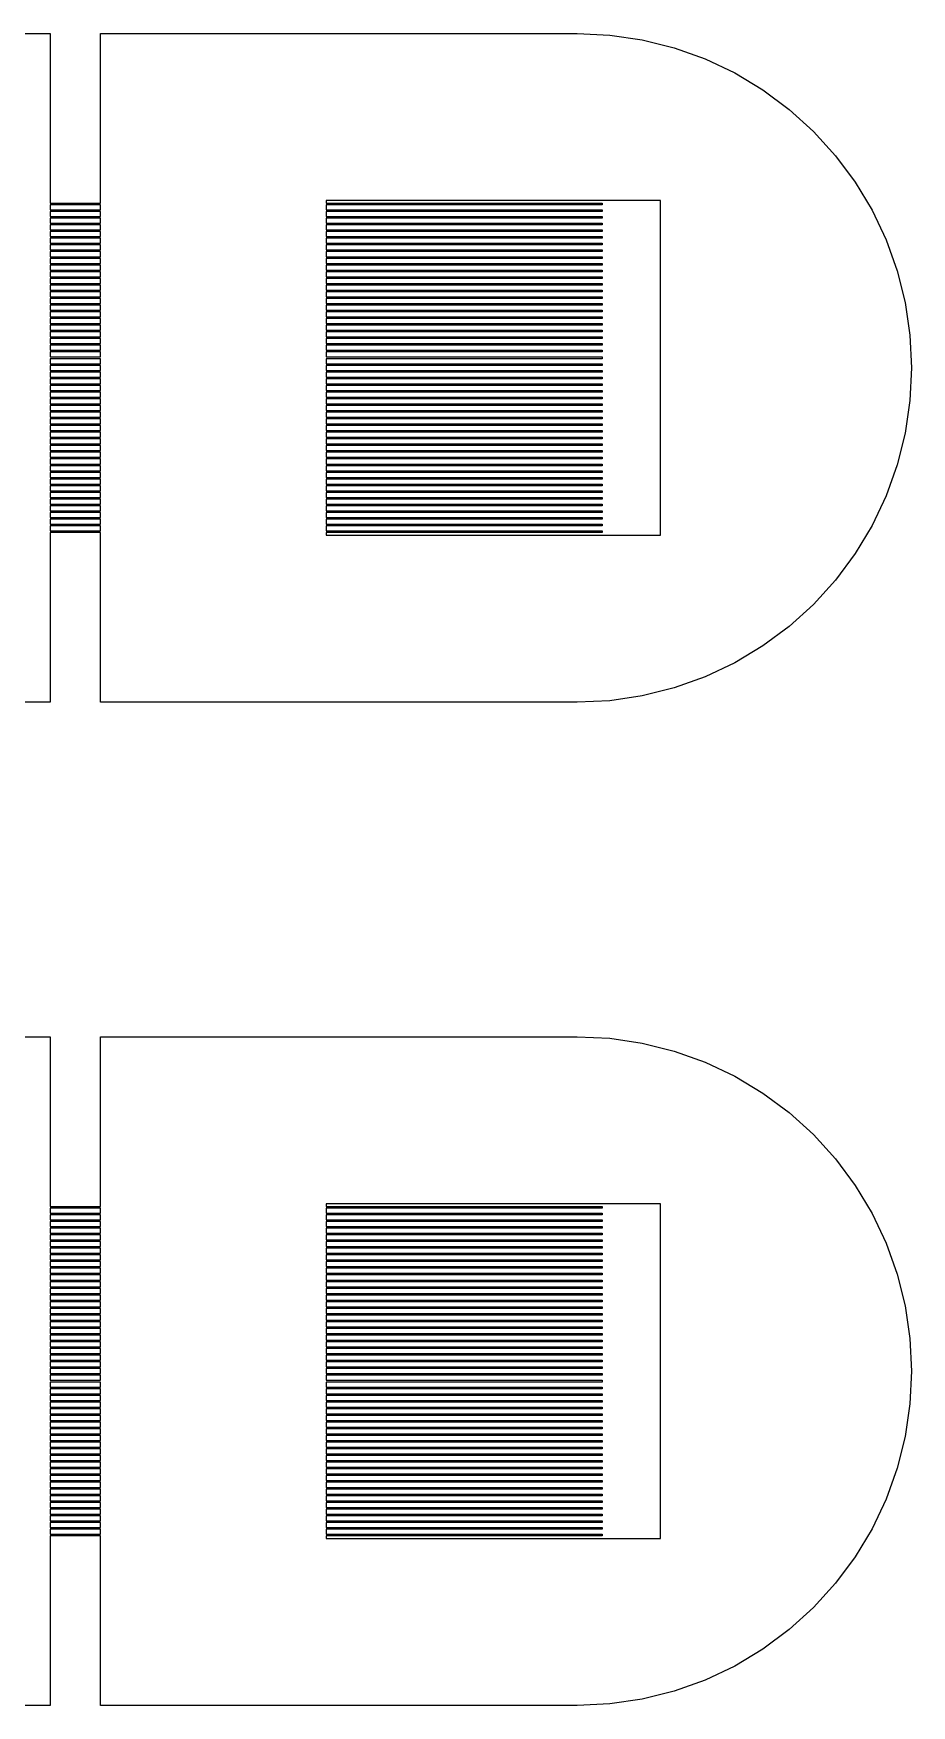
# Model space of a CAD drawing. Extents: x -16 to 83, y -18 to 83.
# Drawn here: x 5.75 to 11, y 36 to 46 of the extents above; entities that cross this region are included whole.
import ezdxf

# ---------------------------------------------------------------- set-up
doc = ezdxf.new("R2010")
doc.units = 0

msp = doc.modelspace()

# ---------------------------------------------------------------- linework, layer by layer
for p, q in [((3, 46), (5.85001, 46)), ((5.85001, 46), (5.85001, 44.985)), ((6.14999, 44.985), (6.14999, 46)), ((6.14999, 46), (9, 46)), ((9, 46), (9.19603, 45.9904)), ((9.19603, 45.9904), (9.39017, 45.9616)), ((9.39017, 45.9616), (9.58057, 45.9139)), ((9.58057, 45.9139), (9.76537, 45.8477)), ((9.76537, 45.8477), (9.94278, 45.7638)), ((9.94278, 45.7638), (10.1111, 45.6629)), ((10.1111, 45.6629), (10.2688, 45.546)), ((10.2688, 45.546), (10.4142, 45.4142)), ((10.4142, 45.4142), (10.546, 45.2688)), ((10.546, 45.2688), (10.6629, 45.1111)), ((10.6629, 45.1111), (10.7638, 44.9428)), ((9.5, 45), (7.5, 45)), ((7.5, 45), (7.5, 44.985)), ((9.5, 43), (9.5, 45)), ((5.85001, 44.985), (6.14999, 44.985)), ((6.14999, 44.975), (5.85001, 44.975)), ((5.85001, 44.975), (5.85001, 44.945)), ((5.85001, 44.945), (6.14999, 44.945)), ((6.14999, 44.935), (5.85001, 44.935)), ((5.85001, 44.935), (5.85001, 44.905)), ((5.85001, 44.905), (6.14999, 44.905)), ((6.14999, 44.945), (6.14999, 44.975)), ((6.14999, 44.905), (6.14999, 44.935)), ((7.5, 44.985), (9.14999, 44.985)), ((9.14999, 44.975), (7.5, 44.975)), ((7.5, 44.975), (7.5, 44.945)), ((7.5, 44.945), (9.14999, 44.945)), ((9.14999, 44.935), (7.5, 44.935)), ((7.5, 44.935), (7.5, 44.905)), ((7.5, 44.905), (9.14999, 44.905)), ((9.14999, 44.985), (9.14999, 44.975)), ((9.14999, 44.945), (9.14999, 44.935)), ((9.14999, 44.905), (9.14999, 44.895)), ((10.7638, 44.9428), (10.8477, 44.7654)), ((6.14999, 44.895), (5.85001, 44.895)), ((5.85001, 44.895), (5.85001, 44.865)), ((5.85001, 44.865), (6.14999, 44.865)), ((6.14999, 44.855), (5.85001, 44.855)), ((5.85001, 44.855), (5.85001, 44.825)), ((5.85001, 44.825), (6.14999, 44.825)), ((6.14999, 44.815), (5.85001, 44.815)), ((5.85001, 44.815), (5.85001, 44.785)), ((6.14999, 44.865), (6.14999, 44.895)), ((6.14999, 44.825), (6.14999, 44.855)), ((6.14999, 44.785), (6.14999, 44.815)), ((9.14999, 44.895), (7.5, 44.895)), ((7.5, 44.895), (7.5, 44.865)), ((7.5, 44.865), (9.14999, 44.865)), ((9.14999, 44.855), (7.5, 44.855)), ((7.5, 44.855), (7.5, 44.825)), ((7.5, 44.825), (9.14999, 44.825)), ((9.14999, 44.815), (7.5, 44.815)), ((7.5, 44.815), (7.5, 44.785)), ((9.14999, 44.865), (9.14999, 44.855)), ((9.14999, 44.825), (9.14999, 44.815)), ((5.85001, 44.785), (6.14999, 44.785)), ((6.14999, 44.775), (5.85001, 44.775)), ((5.85001, 44.775), (5.85001, 44.745)), ((5.85001, 44.745), (6.14999, 44.745)), ((6.14999, 44.735), (5.85001, 44.735)), ((5.85001, 44.735), (5.85001, 44.705)), ((5.85001, 44.705), (6.14999, 44.705)), ((6.14999, 44.745), (6.14999, 44.775)), ((6.14999, 44.705), (6.14999, 44.735)), ((7.5, 44.785), (9.14999, 44.785)), ((9.14999, 44.775), (7.5, 44.775)), ((7.5, 44.775), (7.5, 44.745)), ((7.5, 44.745), (9.14999, 44.745)), ((9.14999, 44.735), (7.5, 44.735)), ((7.5, 44.735), (7.5, 44.705)), ((7.5, 44.705), (9.14999, 44.705)), ((9.14999, 44.785), (9.14999, 44.775)), ((9.14999, 44.745), (9.14999, 44.735)), ((9.14999, 44.705), (9.14999, 44.695)), ((10.8477, 44.7654), (10.9139, 44.5806)), ((6.14999, 44.695), (5.85001, 44.695)), ((5.85001, 44.695), (5.85001, 44.665)), ((5.85001, 44.665), (6.14999, 44.665)), ((6.14999, 44.655), (5.85001, 44.655)), ((5.85001, 44.655), (5.85001, 44.625)), ((5.85001, 44.625), (6.14999, 44.625)), ((6.14999, 44.615), (5.85001, 44.615)), ((5.85001, 44.615), (5.85001, 44.585)), ((6.14999, 44.665), (6.14999, 44.695)), ((6.14999, 44.625), (6.14999, 44.655)), ((6.14999, 44.585), (6.14999, 44.615)), ((9.14999, 44.695), (7.5, 44.695)), ((7.5, 44.695), (7.5, 44.665)), ((7.5, 44.665), (9.14999, 44.665)), ((9.14999, 44.655), (7.5, 44.655)), ((7.5, 44.655), (7.5, 44.625)), ((7.5, 44.625), (9.14999, 44.625)), ((9.14999, 44.615), (7.5, 44.615)), ((7.5, 44.615), (7.5, 44.585)), ((9.14999, 44.665), (9.14999, 44.655)), ((9.14999, 44.625), (9.14999, 44.615)), ((5.85001, 44.585), (6.14999, 44.585)), ((6.14999, 44.575), (5.85001, 44.575)), ((5.85001, 44.575), (5.85001, 44.545)), ((5.85001, 44.545), (6.14999, 44.545)), ((6.14999, 44.535), (5.85001, 44.535)), ((5.85001, 44.535), (5.85001, 44.505)), ((5.85001, 44.505), (6.14999, 44.505)), ((6.14999, 44.545), (6.14999, 44.575)), ((6.14999, 44.505), (6.14999, 44.535)), ((7.5, 44.585), (9.14999, 44.585)), ((9.14999, 44.575), (7.5, 44.575)), ((7.5, 44.575), (7.5, 44.545)), ((7.5, 44.545), (9.14999, 44.545)), ((9.14999, 44.535), (7.5, 44.535)), ((7.5, 44.535), (7.5, 44.505)), ((7.5, 44.505), (9.14999, 44.505)), ((9.14999, 44.585), (9.14999, 44.575)), ((9.14999, 44.545), (9.14999, 44.535)), ((9.14999, 44.505), (9.14999, 44.495)), ((10.9139, 44.5806), (10.9616, 44.3902)), ((6.14999, 44.495), (5.85001, 44.495)), ((5.85001, 44.495), (5.85001, 44.465)), ((5.85001, 44.465), (6.14999, 44.465)), ((6.14999, 44.455), (5.85001, 44.455)), ((5.85001, 44.455), (5.85001, 44.425)), ((5.85001, 44.425), (6.14999, 44.425)), ((6.14999, 44.415), (5.85001, 44.415)), ((5.85001, 44.415), (5.85001, 44.385)), ((6.14999, 44.465), (6.14999, 44.495)), ((6.14999, 44.425), (6.14999, 44.455)), ((6.14999, 44.385), (6.14999, 44.415)), ((9.14999, 44.495), (7.5, 44.495)), ((7.5, 44.495), (7.5, 44.465)), ((7.5, 44.465), (9.14999, 44.465)), ((9.14999, 44.455), (7.5, 44.455)), ((7.5, 44.455), (7.5, 44.425)), ((7.5, 44.425), (9.14999, 44.425)), ((9.14999, 44.415), (7.5, 44.415)), ((7.5, 44.415), (7.5, 44.385)), ((9.14999, 44.465), (9.14999, 44.455)), ((9.14999, 44.425), (9.14999, 44.415)), ((5.85001, 44.385), (6.14999, 44.385)), ((6.14999, 44.375), (5.85001, 44.375)), ((5.85001, 44.375), (5.85001, 44.345)), ((5.85001, 44.345), (6.14999, 44.345)), ((6.14999, 44.335), (5.85001, 44.335)), ((5.85001, 44.335), (5.85001, 44.305)), ((5.85001, 44.305), (6.14999, 44.305)), ((6.14999, 44.345), (6.14999, 44.375)), ((6.14999, 44.305), (6.14999, 44.335)), ((7.5, 44.385), (9.14999, 44.385)), ((9.14999, 44.375), (7.5, 44.375)), ((7.5, 44.375), (7.5, 44.345)), ((7.5, 44.345), (9.14999, 44.345)), ((9.14999, 44.335), (7.5, 44.335)), ((7.5, 44.335), (7.5, 44.305)), ((7.5, 44.305), (9.14999, 44.305)), ((9.14999, 44.385), (9.14999, 44.375)), ((9.14999, 44.345), (9.14999, 44.335)), ((9.14999, 44.305), (9.14999, 44.295)), ((10.9616, 44.3902), (10.9904, 44.196)), ((6.14999, 44.295), (5.85001, 44.295)), ((5.85001, 44.295), (5.85001, 44.265)), ((5.85001, 44.265), (6.14999, 44.265)), ((6.14999, 44.255), (5.85001, 44.255)), ((5.85001, 44.255), (5.85001, 44.225)), ((5.85001, 44.225), (6.14999, 44.225)), ((6.14999, 44.215), (5.85001, 44.215)), ((5.85001, 44.215), (5.85001, 44.185)), ((6.14999, 44.265), (6.14999, 44.295)), ((6.14999, 44.225), (6.14999, 44.255)), ((6.14999, 44.185), (6.14999, 44.215)), ((9.14999, 44.295), (7.5, 44.295)), ((7.5, 44.295), (7.5, 44.265)), ((7.5, 44.265), (9.14999, 44.265)), ((9.14999, 44.255), (7.5, 44.255)), ((7.5, 44.255), (7.5, 44.225)), ((7.5, 44.225), (9.14999, 44.225)), ((9.14999, 44.215), (7.5, 44.215)), ((7.5, 44.215), (7.5, 44.185)), ((9.14999, 44.265), (9.14999, 44.255)), ((9.14999, 44.225), (9.14999, 44.215)), ((5.85001, 44.185), (6.14999, 44.185)), ((6.14999, 44.175), (5.85001, 44.175)), ((5.85001, 44.175), (5.85001, 44.145)), ((5.85001, 44.145), (6.14999, 44.145)), ((6.14999, 44.135), (5.85001, 44.135)), ((5.85001, 44.135), (5.85001, 44.105)), ((5.85001, 44.105), (6.14999, 44.105)), ((6.14999, 44.145), (6.14999, 44.175)), ((6.14999, 44.105), (6.14999, 44.135)), ((7.5, 44.185), (9.14999, 44.185)), ((9.14999, 44.175), (7.5, 44.175)), ((7.5, 44.175), (7.5, 44.145)), ((7.5, 44.145), (9.14999, 44.145)), ((9.14999, 44.135), (7.5, 44.135)), ((7.5, 44.135), (7.5, 44.105)), ((7.5, 44.105), (9.14999, 44.105)), ((9.14999, 44.185), (9.14999, 44.175)), ((9.14999, 44.145), (9.14999, 44.135)), ((9.14999, 44.105), (9.14999, 44.095)), ((10.9904, 44.196), (11, 44)), ((6.14999, 44.095), (5.85001, 44.095)), ((5.85001, 44.095), (5.85001, 44.065)), ((5.85001, 44.065), (6.14999, 44.065)), ((6.14999, 44.055), (5.85001, 44.055)), ((5.85001, 44.055), (5.85001, 44.025)), ((5.85001, 44.025), (6.14999, 44.025)), ((6.14999, 44.015), (5.85001, 44.015)), ((5.85001, 44.015), (5.85001, 43.985)), ((6.14999, 44.065), (6.14999, 44.095)), ((6.14999, 44.025), (6.14999, 44.055)), ((6.14999, 43.985), (6.14999, 44.015)), ((9.14999, 44.095), (7.5, 44.095)), ((7.5, 44.095), (7.5, 44.065)), ((7.5, 44.065), (9.14999, 44.065)), ((9.14999, 44.055), (7.5, 44.055)), ((7.5, 44.055), (7.5, 44.025)), ((7.5, 44.025), (9.14999, 44.025)), ((9.14999, 44.015), (7.5, 44.015)), ((7.5, 44.015), (7.5, 43.985)), ((9.14999, 44.065), (9.14999, 44.055)), ((9.14999, 44.025), (9.14999, 44.015)), ((11, 44), (10.9904, 43.804)), ((5.85001, 43.985), (6.14999, 43.985)), ((6.14999, 43.975), (5.85001, 43.975)), ((5.85001, 43.975), (5.85001, 43.945)), ((5.85001, 43.945), (6.14999, 43.945)), ((6.14999, 43.935), (5.85001, 43.935)), ((5.85001, 43.935), (5.85001, 43.905)), ((5.85001, 43.905), (6.14999, 43.905)), ((6.14999, 43.945), (6.14999, 43.975)), ((6.14999, 43.905), (6.14999, 43.935)), ((7.5, 43.985), (9.14999, 43.985)), ((9.14999, 43.975), (7.5, 43.975)), ((7.5, 43.975), (7.5, 43.945)), ((7.5, 43.945), (9.14999, 43.945)), ((9.14999, 43.935), (7.5, 43.935)), ((7.5, 43.935), (7.5, 43.905)), ((7.5, 43.905), (9.14999, 43.905)), ((9.14999, 43.985), (9.14999, 43.975)), ((9.14999, 43.945), (9.14999, 43.935)), ((9.14999, 43.905), (9.14999, 43.895)), ((6.14999, 43.895), (5.85001, 43.895)), ((5.85001, 43.895), (5.85001, 43.865)), ((5.85001, 43.865), (6.14999, 43.865)), ((6.14999, 43.855), (5.85001, 43.855)), ((5.85001, 43.855), (5.85001, 43.825)), ((5.85001, 43.825), (6.14999, 43.825)), ((6.14999, 43.815), (5.85001, 43.815)), ((5.85001, 43.815), (5.85001, 43.785)), ((6.14999, 43.865), (6.14999, 43.895)), ((6.14999, 43.825), (6.14999, 43.855)), ((6.14999, 43.785), (6.14999, 43.815)), ((9.14999, 43.895), (7.5, 43.895)), ((7.5, 43.895), (7.5, 43.865)), ((7.5, 43.865), (9.14999, 43.865)), ((9.14999, 43.855), (7.5, 43.855)), ((7.5, 43.855), (7.5, 43.825)), ((7.5, 43.825), (9.14999, 43.825)), ((9.14999, 43.815), (7.5, 43.815)), ((7.5, 43.815), (7.5, 43.785)), ((9.14999, 43.865), (9.14999, 43.855)), ((9.14999, 43.825), (9.14999, 43.815)), ((10.9904, 43.804), (10.9616, 43.6098)), ((5.85001, 43.785), (6.14999, 43.785)), ((6.14999, 43.775), (5.85001, 43.775)), ((5.85001, 43.775), (5.85001, 43.745)), ((5.85001, 43.745), (6.14999, 43.745)), ((6.14999, 43.735), (5.85001, 43.735)), ((5.85001, 43.735), (5.85001, 43.705)), ((5.85001, 43.705), (6.14999, 43.705)), ((6.14999, 43.745), (6.14999, 43.775)), ((6.14999, 43.705), (6.14999, 43.735)), ((7.5, 43.785), (9.14999, 43.785)), ((9.14999, 43.775), (7.5, 43.775)), ((7.5, 43.775), (7.5, 43.745)), ((7.5, 43.745), (9.14999, 43.745)), ((9.14999, 43.735), (7.5, 43.735)), ((7.5, 43.735), (7.5, 43.705)), ((7.5, 43.705), (9.14999, 43.705)), ((9.14999, 43.785), (9.14999, 43.775)), ((9.14999, 43.745), (9.14999, 43.735)), ((9.14999, 43.705), (9.14999, 43.695)), ((6.14999, 43.695), (5.85001, 43.695)), ((5.85001, 43.695), (5.85001, 43.665)), ((5.85001, 43.665), (6.14999, 43.665)), ((6.14999, 43.655), (5.85001, 43.655)), ((5.85001, 43.655), (5.85001, 43.625)), ((5.85001, 43.625), (6.14999, 43.625)), ((6.14999, 43.615), (5.85001, 43.615)), ((5.85001, 43.615), (5.85001, 43.585)), ((6.14999, 43.665), (6.14999, 43.695)), ((6.14999, 43.625), (6.14999, 43.655)), ((6.14999, 43.585), (6.14999, 43.615)), ((9.14999, 43.695), (7.5, 43.695)), ((7.5, 43.695), (7.5, 43.665)), ((7.5, 43.665), (9.14999, 43.665)), ((9.14999, 43.655), (7.5, 43.655)), ((7.5, 43.655), (7.5, 43.625)), ((7.5, 43.625), (9.14999, 43.625)), ((9.14999, 43.615), (7.5, 43.615)), ((7.5, 43.615), (7.5, 43.585)), ((9.14999, 43.665), (9.14999, 43.655)), ((9.14999, 43.625), (9.14999, 43.615)), ((10.9616, 43.6098), (10.9139, 43.4194)), ((5.85001, 43.585), (6.14999, 43.585)), ((6.14999, 43.575), (5.85001, 43.575)), ((5.85001, 43.575), (5.85001, 43.545)), ((5.85001, 43.545), (6.14999, 43.545)), ((6.14999, 43.535), (5.85001, 43.535)), ((5.85001, 43.535), (5.85001, 43.505)), ((5.85001, 43.505), (6.14999, 43.505)), ((6.14999, 43.545), (6.14999, 43.575)), ((6.14999, 43.505), (6.14999, 43.535)), ((7.5, 43.585), (9.14999, 43.585)), ((9.14999, 43.575), (7.5, 43.575)), ((7.5, 43.575), (7.5, 43.545)), ((7.5, 43.545), (9.14999, 43.545)), ((9.14999, 43.535), (7.5, 43.535)), ((7.5, 43.535), (7.5, 43.505)), ((7.5, 43.505), (9.14999, 43.505)), ((9.14999, 43.585), (9.14999, 43.575)), ((9.14999, 43.545), (9.14999, 43.535)), ((9.14999, 43.505), (9.14999, 43.495)), ((6.14999, 43.495), (5.85001, 43.495)), ((5.85001, 43.495), (5.85001, 43.465)), ((5.85001, 43.465), (6.14999, 43.465)), ((6.14999, 43.455), (5.85001, 43.455)), ((5.85001, 43.455), (5.85001, 43.425)), ((5.85001, 43.425), (6.14999, 43.425)), ((6.14999, 43.415), (5.85001, 43.415)), ((5.85001, 43.415), (5.85001, 43.385)), ((6.14999, 43.465), (6.14999, 43.495)), ((6.14999, 43.425), (6.14999, 43.455)), ((6.14999, 43.385), (6.14999, 43.415)), ((9.14999, 43.495), (7.5, 43.495)), ((7.5, 43.495), (7.5, 43.465)), ((7.5, 43.465), (9.14999, 43.465)), ((9.14999, 43.455), (7.5, 43.455)), ((7.5, 43.455), (7.5, 43.425)), ((7.5, 43.425), (9.14999, 43.425)), ((9.14999, 43.415), (7.5, 43.415)), ((7.5, 43.415), (7.5, 43.385)), ((9.14999, 43.465), (9.14999, 43.455)), ((9.14999, 43.425), (9.14999, 43.415)), ((10.9139, 43.4194), (10.8477, 43.2346)), ((5.85001, 43.385), (6.14999, 43.385)), ((6.14999, 43.375), (5.85001, 43.375)), ((5.85001, 43.375), (5.85001, 43.345)), ((5.85001, 43.345), (6.14999, 43.345)), ((6.14999, 43.335), (5.85001, 43.335)), ((5.85001, 43.335), (5.85001, 43.305)), ((5.85001, 43.305), (6.14999, 43.305)), ((6.14999, 43.345), (6.14999, 43.375)), ((6.14999, 43.305), (6.14999, 43.335)), ((7.5, 43.385), (9.14999, 43.385)), ((9.14999, 43.375), (7.5, 43.375)), ((7.5, 43.375), (7.5, 43.345)), ((7.5, 43.345), (9.14999, 43.345)), ((9.14999, 43.335), (7.5, 43.335)), ((7.5, 43.335), (7.5, 43.305)), ((7.5, 43.305), (9.14999, 43.305)), ((9.14999, 43.385), (9.14999, 43.375)), ((9.14999, 43.345), (9.14999, 43.335)), ((9.14999, 43.305), (9.14999, 43.295)), ((6.14999, 43.295), (5.85001, 43.295)), ((5.85001, 43.295), (5.85001, 43.265)), ((5.85001, 43.265), (6.14999, 43.265)), ((6.14999, 43.255), (5.85001, 43.255)), ((5.85001, 43.255), (5.85001, 43.225)), ((5.85001, 43.225), (6.14999, 43.225)), ((6.14999, 43.215), (5.85001, 43.215)), ((5.85001, 43.215), (5.85001, 43.185)), ((6.14999, 43.265), (6.14999, 43.295)), ((6.14999, 43.225), (6.14999, 43.255)), ((6.14999, 43.185), (6.14999, 43.215)), ((9.14999, 43.295), (7.5, 43.295)), ((7.5, 43.295), (7.5, 43.265)), ((7.5, 43.265), (9.14999, 43.265)), ((9.14999, 43.255), (7.5, 43.255)), ((7.5, 43.255), (7.5, 43.225)), ((7.5, 43.225), (9.14999, 43.225)), ((9.14999, 43.215), (7.5, 43.215)), ((7.5, 43.215), (7.5, 43.185)), ((9.14999, 43.265), (9.14999, 43.255)), ((9.14999, 43.225), (9.14999, 43.215)), ((10.8477, 43.2346), (10.7638, 43.0572)), ((5.85001, 43.185), (6.14999, 43.185)), ((6.14999, 43.175), (5.85001, 43.175)), ((5.85001, 43.175), (5.85001, 43.145)), ((5.85001, 43.145), (6.14999, 43.145)), ((6.14999, 43.135), (5.85001, 43.135)), ((5.85001, 43.135), (5.85001, 43.105)), ((5.85001, 43.105), (6.14999, 43.105)), ((6.14999, 43.145), (6.14999, 43.175)), ((6.14999, 43.105), (6.14999, 43.135)), ((7.5, 43.185), (9.14999, 43.185)), ((9.14999, 43.175), (7.5, 43.175)), ((7.5, 43.175), (7.5, 43.145)), ((7.5, 43.145), (9.14999, 43.145)), ((9.14999, 43.135), (7.5, 43.135)), ((7.5, 43.135), (7.5, 43.105)), ((7.5, 43.105), (9.14999, 43.105)), ((9.14999, 43.185), (9.14999, 43.175)), ((9.14999, 43.145), (9.14999, 43.135)), ((9.14999, 43.105), (9.14999, 43.095)), ((6.14999, 43.095), (5.85001, 43.095)), ((5.85001, 43.095), (5.85001, 43.065)), ((5.85001, 43.065), (6.14999, 43.065)), ((6.14999, 43.055), (5.85001, 43.055)), ((5.85001, 43.055), (5.85001, 43.025)), ((5.85001, 43.025), (6.14999, 43.025)), ((6.14999, 43.015), (5.85001, 43.015)), ((5.85001, 43.015), (5.85001, 42)), ((6.14999, 43.065), (6.14999, 43.095)), ((6.14999, 43.025), (6.14999, 43.055)), ((6.14999, 42), (6.14999, 43.015)), ((9.14999, 43.095), (7.5, 43.095)), ((7.5, 43.095), (7.5, 43.065)), ((7.5, 43.065), (9.14999, 43.065)), ((9.14999, 43.055), (7.5, 43.055)), ((7.5, 43.055), (7.5, 43.025)), ((7.5, 43.025), (9.14999, 43.025)), ((9.14999, 43.015), (7.5, 43.015)), ((7.5, 43.015), (7.5, 43)), ((7.5, 43), (9.5, 43)), ((9.14999, 43.065), (9.14999, 43.055)), ((9.14999, 43.025), (9.14999, 43.015)), ((10.7638, 43.0572), (10.6629, 42.8889)), ((10.6629, 42.8889), (10.546, 42.7312)), ((10.546, 42.7312), (10.4142, 42.5858)), ((10.4142, 42.5858), (10.2688, 42.454)), ((10.2688, 42.454), (10.1111, 42.3371)), ((10.1111, 42.3371), (9.94278, 42.2362)), ((9.94278, 42.2362), (9.76537, 42.1523)), ((9.76537, 42.1523), (9.58057, 42.0861)), ((5.85001, 42), (3, 42)), ((9, 42), (6.14999, 42)), ((9.19603, 42.0096), (9, 42)), ((9.39017, 42.0384), (9.19603, 42.0096)), ((9.58057, 42.0861), (9.39017, 42.0384)), ((3, 40), (5.85001, 40)), ((5.85001, 40), (5.85001, 38.985)), ((6.14999, 38.985), (6.14999, 40)), ((6.14999, 40), (9, 40)), ((9, 40), (9.19603, 39.9904)), ((9.19603, 39.9904), (9.39017, 39.9616)), ((9.39017, 39.9616), (9.58057, 39.9139)), ((9.58057, 39.9139), (9.76537, 39.8477)), ((9.76537, 39.8477), (9.94278, 39.7638)), ((9.94278, 39.7638), (10.1111, 39.6629)), ((10.1111, 39.6629), (10.2688, 39.546)), ((10.2688, 39.546), (10.4142, 39.4142)), ((10.4142, 39.4142), (10.546, 39.2688)), ((10.546, 39.2688), (10.6629, 39.1111)), ((10.6629, 39.1111), (10.7638, 38.9428)), ((9.5, 39), (7.5, 39)), ((7.5, 39), (7.5, 38.985)), ((9.5, 37), (9.5, 39)), ((5.85001, 38.985), (6.14999, 38.985)), ((6.14999, 38.975), (5.85001, 38.975)), ((5.85001, 38.975), (5.85001, 38.945)), ((5.85001, 38.945), (6.14999, 38.945)), ((6.14999, 38.935), (5.85001, 38.935)), ((5.85001, 38.935), (5.85001, 38.905)), ((5.85001, 38.905), (6.14999, 38.905)), ((6.14999, 38.945), (6.14999, 38.975)), ((6.14999, 38.905), (6.14999, 38.935)), ((7.5, 38.985), (9.14999, 38.985)), ((9.14999, 38.975), (7.5, 38.975)), ((7.5, 38.975), (7.5, 38.945)), ((7.5, 38.945), (9.14999, 38.945)), ((9.14999, 38.935), (7.5, 38.935)), ((7.5, 38.935), (7.5, 38.905)), ((7.5, 38.905), (9.14999, 38.905)), ((9.14999, 38.985), (9.14999, 38.975)), ((9.14999, 38.945), (9.14999, 38.935)), ((9.14999, 38.905), (9.14999, 38.895)), ((10.7638, 38.9428), (10.8477, 38.7654)), ((6.14999, 38.895), (5.85001, 38.895)), ((5.85001, 38.895), (5.85001, 38.865)), ((5.85001, 38.865), (6.14999, 38.865)), ((6.14999, 38.855), (5.85001, 38.855)), ((5.85001, 38.855), (5.85001, 38.825)), ((5.85001, 38.825), (6.14999, 38.825)), ((6.14999, 38.815), (5.85001, 38.815)), ((5.85001, 38.815), (5.85001, 38.785)), ((6.14999, 38.865), (6.14999, 38.895)), ((6.14999, 38.825), (6.14999, 38.855)), ((6.14999, 38.785), (6.14999, 38.815)), ((9.14999, 38.895), (7.5, 38.895)), ((7.5, 38.895), (7.5, 38.865)), ((7.5, 38.865), (9.14999, 38.865)), ((9.14999, 38.855), (7.5, 38.855)), ((7.5, 38.855), (7.5, 38.825)), ((7.5, 38.825), (9.14999, 38.825)), ((9.14999, 38.815), (7.5, 38.815)), ((7.5, 38.815), (7.5, 38.785)), ((9.14999, 38.865), (9.14999, 38.855)), ((9.14999, 38.825), (9.14999, 38.815)), ((5.85001, 38.785), (6.14999, 38.785)), ((6.14999, 38.775), (5.85001, 38.775)), ((5.85001, 38.775), (5.85001, 38.745)), ((5.85001, 38.745), (6.14999, 38.745)), ((6.14999, 38.735), (5.85001, 38.735)), ((5.85001, 38.735), (5.85001, 38.705)), ((5.85001, 38.705), (6.14999, 38.705)), ((6.14999, 38.745), (6.14999, 38.775)), ((6.14999, 38.705), (6.14999, 38.735)), ((7.5, 38.785), (9.14999, 38.785)), ((9.14999, 38.775), (7.5, 38.775)), ((7.5, 38.775), (7.5, 38.745)), ((7.5, 38.745), (9.14999, 38.745)), ((9.14999, 38.735), (7.5, 38.735)), ((7.5, 38.735), (7.5, 38.705)), ((7.5, 38.705), (9.14999, 38.705)), ((9.14999, 38.785), (9.14999, 38.775)), ((9.14999, 38.745), (9.14999, 38.735)), ((9.14999, 38.705), (9.14999, 38.695)), ((10.8477, 38.7654), (10.9139, 38.5806)), ((6.14999, 38.695), (5.85001, 38.695)), ((5.85001, 38.695), (5.85001, 38.665)), ((5.85001, 38.665), (6.14999, 38.665)), ((6.14999, 38.655), (5.85001, 38.655)), ((5.85001, 38.655), (5.85001, 38.625)), ((5.85001, 38.625), (6.14999, 38.625)), ((6.14999, 38.615), (5.85001, 38.615)), ((5.85001, 38.615), (5.85001, 38.585)), ((6.14999, 38.665), (6.14999, 38.695)), ((6.14999, 38.625), (6.14999, 38.655)), ((6.14999, 38.585), (6.14999, 38.615)), ((9.14999, 38.695), (7.5, 38.695)), ((7.5, 38.695), (7.5, 38.665)), ((7.5, 38.665), (9.14999, 38.665)), ((9.14999, 38.655), (7.5, 38.655)), ((7.5, 38.655), (7.5, 38.625)), ((7.5, 38.625), (9.14999, 38.625)), ((9.14999, 38.615), (7.5, 38.615)), ((7.5, 38.615), (7.5, 38.585)), ((9.14999, 38.665), (9.14999, 38.655)), ((9.14999, 38.625), (9.14999, 38.615)), ((5.85001, 38.585), (6.14999, 38.585)), ((6.14999, 38.575), (5.85001, 38.575)), ((5.85001, 38.575), (5.85001, 38.545)), ((5.85001, 38.545), (6.14999, 38.545)), ((6.14999, 38.535), (5.85001, 38.535)), ((5.85001, 38.535), (5.85001, 38.505)), ((5.85001, 38.505), (6.14999, 38.505)), ((6.14999, 38.545), (6.14999, 38.575)), ((6.14999, 38.505), (6.14999, 38.535)), ((7.5, 38.585), (9.14999, 38.585)), ((9.14999, 38.575), (7.5, 38.575)), ((7.5, 38.575), (7.5, 38.545)), ((7.5, 38.545), (9.14999, 38.545)), ((9.14999, 38.535), (7.5, 38.535)), ((7.5, 38.535), (7.5, 38.505)), ((7.5, 38.505), (9.14999, 38.505)), ((9.14999, 38.585), (9.14999, 38.575)), ((9.14999, 38.545), (9.14999, 38.535)), ((9.14999, 38.505), (9.14999, 38.495)), ((10.9139, 38.5806), (10.9616, 38.3902)), ((6.14999, 38.495), (5.85001, 38.495)), ((5.85001, 38.495), (5.85001, 38.465)), ((5.85001, 38.465), (6.14999, 38.465)), ((6.14999, 38.455), (5.85001, 38.455)), ((5.85001, 38.455), (5.85001, 38.425)), ((5.85001, 38.425), (6.14999, 38.425)), ((6.14999, 38.415), (5.85001, 38.415)), ((5.85001, 38.415), (5.85001, 38.385)), ((6.14999, 38.465), (6.14999, 38.495)), ((6.14999, 38.425), (6.14999, 38.455)), ((6.14999, 38.385), (6.14999, 38.415)), ((9.14999, 38.495), (7.5, 38.495)), ((7.5, 38.495), (7.5, 38.465)), ((7.5, 38.465), (9.14999, 38.465)), ((9.14999, 38.455), (7.5, 38.455)), ((7.5, 38.455), (7.5, 38.425)), ((7.5, 38.425), (9.14999, 38.425)), ((9.14999, 38.415), (7.5, 38.415)), ((7.5, 38.415), (7.5, 38.385)), ((9.14999, 38.465), (9.14999, 38.455)), ((9.14999, 38.425), (9.14999, 38.415)), ((5.85001, 38.385), (6.14999, 38.385)), ((6.14999, 38.375), (5.85001, 38.375)), ((5.85001, 38.375), (5.85001, 38.345)), ((5.85001, 38.345), (6.14999, 38.345)), ((6.14999, 38.335), (5.85001, 38.335)), ((5.85001, 38.335), (5.85001, 38.305)), ((5.85001, 38.305), (6.14999, 38.305)), ((6.14999, 38.345), (6.14999, 38.375)), ((6.14999, 38.305), (6.14999, 38.335)), ((7.5, 38.385), (9.14999, 38.385)), ((9.14999, 38.375), (7.5, 38.375)), ((7.5, 38.375), (7.5, 38.345)), ((7.5, 38.345), (9.14999, 38.345)), ((9.14999, 38.335), (7.5, 38.335)), ((7.5, 38.335), (7.5, 38.305)), ((7.5, 38.305), (9.14999, 38.305)), ((9.14999, 38.385), (9.14999, 38.375)), ((9.14999, 38.345), (9.14999, 38.335)), ((9.14999, 38.305), (9.14999, 38.295)), ((10.9616, 38.3902), (10.9904, 38.196)), ((6.14999, 38.295), (5.85001, 38.295)), ((5.85001, 38.295), (5.85001, 38.265)), ((5.85001, 38.265), (6.14999, 38.265)), ((6.14999, 38.255), (5.85001, 38.255)), ((5.85001, 38.255), (5.85001, 38.225)), ((5.85001, 38.225), (6.14999, 38.225)), ((6.14999, 38.215), (5.85001, 38.215)), ((5.85001, 38.215), (5.85001, 38.185)), ((6.14999, 38.265), (6.14999, 38.295)), ((6.14999, 38.225), (6.14999, 38.255)), ((6.14999, 38.185), (6.14999, 38.215)), ((9.14999, 38.295), (7.5, 38.295)), ((7.5, 38.295), (7.5, 38.265)), ((7.5, 38.265), (9.14999, 38.265)), ((9.14999, 38.255), (7.5, 38.255)), ((7.5, 38.255), (7.5, 38.225)), ((7.5, 38.225), (9.14999, 38.225)), ((9.14999, 38.215), (7.5, 38.215)), ((7.5, 38.215), (7.5, 38.185)), ((9.14999, 38.265), (9.14999, 38.255)), ((9.14999, 38.225), (9.14999, 38.215)), ((5.85001, 38.185), (6.14999, 38.185)), ((6.14999, 38.175), (5.85001, 38.175)), ((5.85001, 38.175), (5.85001, 38.145)), ((5.85001, 38.145), (6.14999, 38.145)), ((6.14999, 38.135), (5.85001, 38.135)), ((5.85001, 38.135), (5.85001, 38.105)), ((5.85001, 38.105), (6.14999, 38.105)), ((6.14999, 38.145), (6.14999, 38.175)), ((6.14999, 38.105), (6.14999, 38.135)), ((7.5, 38.185), (9.14999, 38.185)), ((9.14999, 38.175), (7.5, 38.175)), ((7.5, 38.175), (7.5, 38.145)), ((7.5, 38.145), (9.14999, 38.145)), ((9.14999, 38.135), (7.5, 38.135)), ((7.5, 38.135), (7.5, 38.105)), ((7.5, 38.105), (9.14999, 38.105)), ((9.14999, 38.185), (9.14999, 38.175)), ((9.14999, 38.145), (9.14999, 38.135)), ((9.14999, 38.105), (9.14999, 38.095)), ((10.9904, 38.196), (11, 38)), ((6.14999, 38.095), (5.85001, 38.095)), ((5.85001, 38.095), (5.85001, 38.065)), ((5.85001, 38.065), (6.14999, 38.065)), ((6.14999, 38.055), (5.85001, 38.055)), ((5.85001, 38.055), (5.85001, 38.025)), ((5.85001, 38.025), (6.14999, 38.025)), ((6.14999, 38.015), (5.85001, 38.015)), ((5.85001, 38.015), (5.85001, 37.985)), ((6.14999, 38.065), (6.14999, 38.095)), ((6.14999, 38.025), (6.14999, 38.055)), ((6.14999, 37.985), (6.14999, 38.015)), ((9.14999, 38.095), (7.5, 38.095)), ((7.5, 38.095), (7.5, 38.065)), ((7.5, 38.065), (9.14999, 38.065)), ((9.14999, 38.055), (7.5, 38.055)), ((7.5, 38.055), (7.5, 38.025)), ((7.5, 38.025), (9.14999, 38.025)), ((9.14999, 38.015), (7.5, 38.015)), ((7.5, 38.015), (7.5, 37.985)), ((9.14999, 38.065), (9.14999, 38.055)), ((9.14999, 38.025), (9.14999, 38.015)), ((11, 38), (10.9904, 37.804)), ((5.85001, 37.985), (6.14999, 37.985)), ((6.14999, 37.975), (5.85001, 37.975)), ((5.85001, 37.975), (5.85001, 37.945)), ((5.85001, 37.945), (6.14999, 37.945)), ((6.14999, 37.935), (5.85001, 37.935)), ((5.85001, 37.935), (5.85001, 37.905)), ((5.85001, 37.905), (6.14999, 37.905)), ((6.14999, 37.945), (6.14999, 37.975)), ((6.14999, 37.905), (6.14999, 37.935)), ((7.5, 37.985), (9.14999, 37.985)), ((9.14999, 37.975), (7.5, 37.975)), ((7.5, 37.975), (7.5, 37.945)), ((7.5, 37.945), (9.14999, 37.945)), ((9.14999, 37.935), (7.5, 37.935)), ((7.5, 37.935), (7.5, 37.905)), ((7.5, 37.905), (9.14999, 37.905)), ((9.14999, 37.985), (9.14999, 37.975)), ((9.14999, 37.945), (9.14999, 37.935)), ((9.14999, 37.905), (9.14999, 37.895)), ((6.14999, 37.895), (5.85001, 37.895)), ((5.85001, 37.895), (5.85001, 37.865)), ((5.85001, 37.865), (6.14999, 37.865)), ((6.14999, 37.855), (5.85001, 37.855)), ((5.85001, 37.855), (5.85001, 37.825)), ((5.85001, 37.825), (6.14999, 37.825)), ((6.14999, 37.815), (5.85001, 37.815)), ((5.85001, 37.815), (5.85001, 37.785)), ((6.14999, 37.865), (6.14999, 37.895)), ((6.14999, 37.825), (6.14999, 37.855)), ((6.14999, 37.785), (6.14999, 37.815)), ((9.14999, 37.895), (7.5, 37.895)), ((7.5, 37.895), (7.5, 37.865)), ((7.5, 37.865), (9.14999, 37.865)), ((9.14999, 37.855), (7.5, 37.855)), ((7.5, 37.855), (7.5, 37.825)), ((7.5, 37.825), (9.14999, 37.825)), ((9.14999, 37.815), (7.5, 37.815)), ((7.5, 37.815), (7.5, 37.785)), ((9.14999, 37.865), (9.14999, 37.855)), ((9.14999, 37.825), (9.14999, 37.815)), ((10.9904, 37.804), (10.9616, 37.6098)), ((5.85001, 37.785), (6.14999, 37.785)), ((6.14999, 37.775), (5.85001, 37.775)), ((5.85001, 37.775), (5.85001, 37.745)), ((5.85001, 37.745), (6.14999, 37.745)), ((6.14999, 37.735), (5.85001, 37.735)), ((5.85001, 37.735), (5.85001, 37.705)), ((5.85001, 37.705), (6.14999, 37.705)), ((6.14999, 37.745), (6.14999, 37.775)), ((6.14999, 37.705), (6.14999, 37.735)), ((7.5, 37.785), (9.14999, 37.785)), ((9.14999, 37.775), (7.5, 37.775)), ((7.5, 37.775), (7.5, 37.745)), ((7.5, 37.745), (9.14999, 37.745)), ((9.14999, 37.735), (7.5, 37.735)), ((7.5, 37.735), (7.5, 37.705)), ((7.5, 37.705), (9.14999, 37.705)), ((9.14999, 37.785), (9.14999, 37.775)), ((9.14999, 37.745), (9.14999, 37.735)), ((9.14999, 37.705), (9.14999, 37.695)), ((6.14999, 37.695), (5.85001, 37.695)), ((5.85001, 37.695), (5.85001, 37.665)), ((5.85001, 37.665), (6.14999, 37.665)), ((6.14999, 37.655), (5.85001, 37.655)), ((5.85001, 37.655), (5.85001, 37.625)), ((5.85001, 37.625), (6.14999, 37.625)), ((6.14999, 37.615), (5.85001, 37.615)), ((5.85001, 37.615), (5.85001, 37.585)), ((6.14999, 37.665), (6.14999, 37.695)), ((6.14999, 37.625), (6.14999, 37.655)), ((6.14999, 37.585), (6.14999, 37.615)), ((9.14999, 37.695), (7.5, 37.695)), ((7.5, 37.695), (7.5, 37.665)), ((7.5, 37.665), (9.14999, 37.665)), ((9.14999, 37.655), (7.5, 37.655)), ((7.5, 37.655), (7.5, 37.625)), ((7.5, 37.625), (9.14999, 37.625)), ((9.14999, 37.615), (7.5, 37.615)), ((7.5, 37.615), (7.5, 37.585)), ((9.14999, 37.665), (9.14999, 37.655)), ((9.14999, 37.625), (9.14999, 37.615)), ((10.9616, 37.6098), (10.9139, 37.4194)), ((5.85001, 37.585), (6.14999, 37.585)), ((6.14999, 37.575), (5.85001, 37.575)), ((5.85001, 37.575), (5.85001, 37.545)), ((5.85001, 37.545), (6.14999, 37.545)), ((6.14999, 37.535), (5.85001, 37.535)), ((5.85001, 37.535), (5.85001, 37.505)), ((5.85001, 37.505), (6.14999, 37.505)), ((6.14999, 37.545), (6.14999, 37.575)), ((6.14999, 37.505), (6.14999, 37.535)), ((7.5, 37.585), (9.14999, 37.585)), ((9.14999, 37.575), (7.5, 37.575)), ((7.5, 37.575), (7.5, 37.545)), ((7.5, 37.545), (9.14999, 37.545)), ((9.14999, 37.535), (7.5, 37.535)), ((7.5, 37.535), (7.5, 37.505)), ((7.5, 37.505), (9.14999, 37.505)), ((9.14999, 37.585), (9.14999, 37.575)), ((9.14999, 37.545), (9.14999, 37.535)), ((9.14999, 37.505), (9.14999, 37.495)), ((6.14999, 37.495), (5.85001, 37.495)), ((5.85001, 37.495), (5.85001, 37.465)), ((5.85001, 37.465), (6.14999, 37.465)), ((6.14999, 37.455), (5.85001, 37.455)), ((5.85001, 37.455), (5.85001, 37.425)), ((5.85001, 37.425), (6.14999, 37.425)), ((6.14999, 37.415), (5.85001, 37.415)), ((5.85001, 37.415), (5.85001, 37.385)), ((6.14999, 37.465), (6.14999, 37.495)), ((6.14999, 37.425), (6.14999, 37.455)), ((6.14999, 37.385), (6.14999, 37.415)), ((9.14999, 37.495), (7.5, 37.495)), ((7.5, 37.495), (7.5, 37.465)), ((7.5, 37.465), (9.14999, 37.465)), ((9.14999, 37.455), (7.5, 37.455)), ((7.5, 37.455), (7.5, 37.425)), ((7.5, 37.425), (9.14999, 37.425)), ((9.14999, 37.415), (7.5, 37.415)), ((7.5, 37.415), (7.5, 37.385)), ((9.14999, 37.465), (9.14999, 37.455)), ((9.14999, 37.425), (9.14999, 37.415)), ((10.9139, 37.4194), (10.8477, 37.2346)), ((5.85001, 37.385), (6.14999, 37.385)), ((6.14999, 37.375), (5.85001, 37.375)), ((5.85001, 37.375), (5.85001, 37.345)), ((5.85001, 37.345), (6.14999, 37.345)), ((6.14999, 37.335), (5.85001, 37.335)), ((5.85001, 37.335), (5.85001, 37.305)), ((5.85001, 37.305), (6.14999, 37.305)), ((6.14999, 37.345), (6.14999, 37.375)), ((6.14999, 37.305), (6.14999, 37.335)), ((7.5, 37.385), (9.14999, 37.385)), ((9.14999, 37.375), (7.5, 37.375)), ((7.5, 37.375), (7.5, 37.345)), ((7.5, 37.345), (9.14999, 37.345)), ((9.14999, 37.335), (7.5, 37.335)), ((7.5, 37.335), (7.5, 37.305)), ((7.5, 37.305), (9.14999, 37.305)), ((9.14999, 37.385), (9.14999, 37.375)), ((9.14999, 37.345), (9.14999, 37.335)), ((9.14999, 37.305), (9.14999, 37.295)), ((6.14999, 37.295), (5.85001, 37.295)), ((5.85001, 37.295), (5.85001, 37.265)), ((5.85001, 37.265), (6.14999, 37.265)), ((6.14999, 37.255), (5.85001, 37.255)), ((5.85001, 37.255), (5.85001, 37.225)), ((5.85001, 37.225), (6.14999, 37.225)), ((6.14999, 37.215), (5.85001, 37.215)), ((5.85001, 37.215), (5.85001, 37.185)), ((6.14999, 37.265), (6.14999, 37.295)), ((6.14999, 37.225), (6.14999, 37.255)), ((6.14999, 37.185), (6.14999, 37.215)), ((9.14999, 37.295), (7.5, 37.295)), ((7.5, 37.295), (7.5, 37.265)), ((7.5, 37.265), (9.14999, 37.265)), ((9.14999, 37.255), (7.5, 37.255)), ((7.5, 37.255), (7.5, 37.225)), ((7.5, 37.225), (9.14999, 37.225)), ((9.14999, 37.215), (7.5, 37.215)), ((7.5, 37.215), (7.5, 37.185)), ((9.14999, 37.265), (9.14999, 37.255)), ((9.14999, 37.225), (9.14999, 37.215)), ((10.8477, 37.2346), (10.7638, 37.0572)), ((5.85001, 37.185), (6.14999, 37.185)), ((6.14999, 37.175), (5.85001, 37.175)), ((5.85001, 37.175), (5.85001, 37.145)), ((5.85001, 37.145), (6.14999, 37.145)), ((6.14999, 37.135), (5.85001, 37.135)), ((5.85001, 37.135), (5.85001, 37.105)), ((5.85001, 37.105), (6.14999, 37.105)), ((6.14999, 37.145), (6.14999, 37.175)), ((6.14999, 37.105), (6.14999, 37.135)), ((7.5, 37.185), (9.14999, 37.185)), ((9.14999, 37.175), (7.5, 37.175)), ((7.5, 37.175), (7.5, 37.145)), ((7.5, 37.145), (9.14999, 37.145)), ((9.14999, 37.135), (7.5, 37.135)), ((7.5, 37.135), (7.5, 37.105)), ((7.5, 37.105), (9.14999, 37.105)), ((9.14999, 37.185), (9.14999, 37.175)), ((9.14999, 37.145), (9.14999, 37.135)), ((9.14999, 37.105), (9.14999, 37.095)), ((6.14999, 37.095), (5.85001, 37.095)), ((5.85001, 37.095), (5.85001, 37.065)), ((5.85001, 37.065), (6.14999, 37.065)), ((6.14999, 37.055), (5.85001, 37.055)), ((5.85001, 37.055), (5.85001, 37.025)), ((5.85001, 37.025), (6.14999, 37.025)), ((6.14999, 37.015), (5.85001, 37.015)), ((5.85001, 37.015), (5.85001, 36)), ((6.14999, 37.065), (6.14999, 37.095)), ((6.14999, 37.025), (6.14999, 37.055)), ((6.14999, 36), (6.14999, 37.015)), ((9.14999, 37.095), (7.5, 37.095)), ((7.5, 37.095), (7.5, 37.065)), ((7.5, 37.065), (9.14999, 37.065)), ((9.14999, 37.055), (7.5, 37.055)), ((7.5, 37.055), (7.5, 37.025)), ((7.5, 37.025), (9.14999, 37.025)), ((9.14999, 37.015), (7.5, 37.015)), ((7.5, 37.015), (7.5, 37)), ((7.5, 37), (9.5, 37)), ((9.14999, 37.065), (9.14999, 37.055)), ((9.14999, 37.025), (9.14999, 37.015)), ((10.7638, 37.0572), (10.6629, 36.8889)), ((10.6629, 36.8889), (10.546, 36.7312)), ((10.546, 36.7312), (10.4142, 36.5858)), ((10.4142, 36.5858), (10.2688, 36.454)), ((10.2688, 36.454), (10.1111, 36.3371)), ((10.1111, 36.3371), (9.94278, 36.2362)), ((9.94278, 36.2362), (9.76537, 36.1523)), ((9.76537, 36.1523), (9.58057, 36.0861)), ((5.85001, 36), (3, 36)), ((9, 36), (6.14999, 36)), ((9.19603, 36.0096), (9, 36)), ((9.39017, 36.0384), (9.19603, 36.0096)), ((9.58057, 36.0861), (9.39017, 36.0384))]:
    msp.add_line(p, q)

doc.saveas('drawing.dxf')
